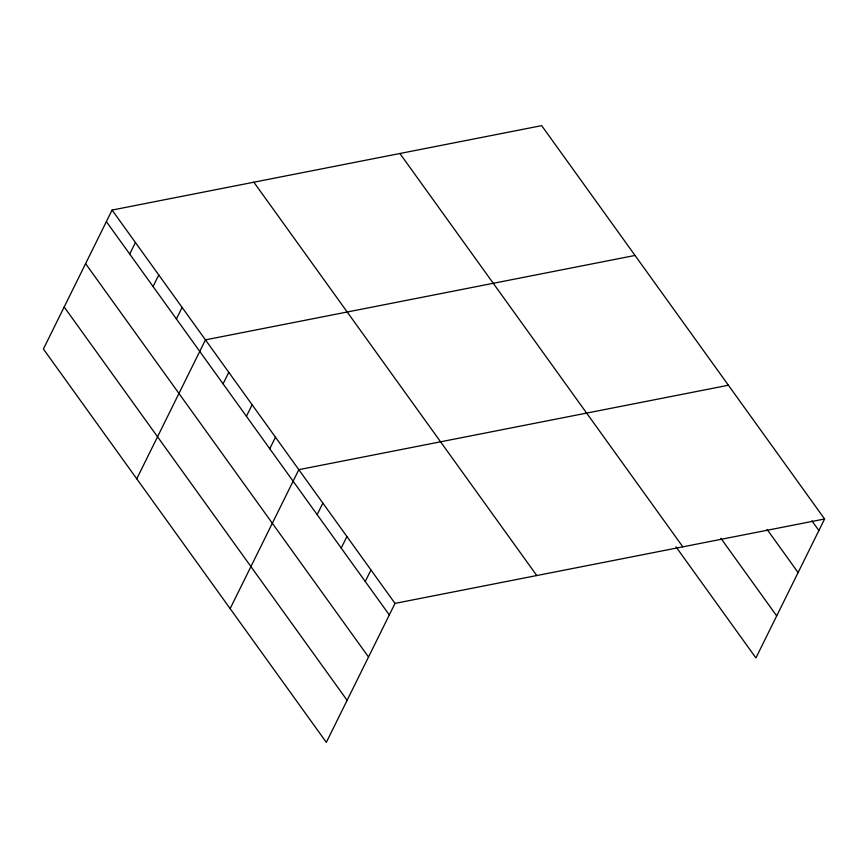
<?xml version="1.0" encoding="UTF-8"?>
<svg xmlns="http://www.w3.org/2000/svg" width="868" height="868" viewBox="0 0 868 868"><rect width="100%" height="100%" fill="white"/><g stroke="black" fill="none" stroke-linecap="round" stroke-linejoin="round"><path stroke-width="1.3" d="M112.08 210.067L43.4 349.023L326.335 742.357L395.016 603.401L824.6 518.977L541.665 125.643L112.08 210.067L395.016 603.401M129.712 254.053L135.419 242.508M153.061 286.505L158.768 274.961M176.399 318.957L182.106 307.413M136.764 478.821L205.445 339.865L635.04 255.442M223.087 383.862L228.794 372.318M246.425 416.314L252.132 404.759M269.764 448.756L275.471 437.212M230.139 608.631L298.82 469.664L728.404 385.24M317.156 514.648L322.863 503.093M341.211 548.077L346.918 536.533M365.254 581.506L370.961 569.961M824.6 518.977L755.919 657.933L676.009 546.851M811.916 520.811L818.893 530.522M767.084 529.426L798.115 572.565M720.841 538.236L776.697 615.889M399.898 153.495L682.834 546.829M253.847 182.204L536.771 575.538M106.373 221.611L389.309 614.945M85.596 263.655L368.52 656.989M64.178 306.979L347.113 700.313"/></g></svg>
